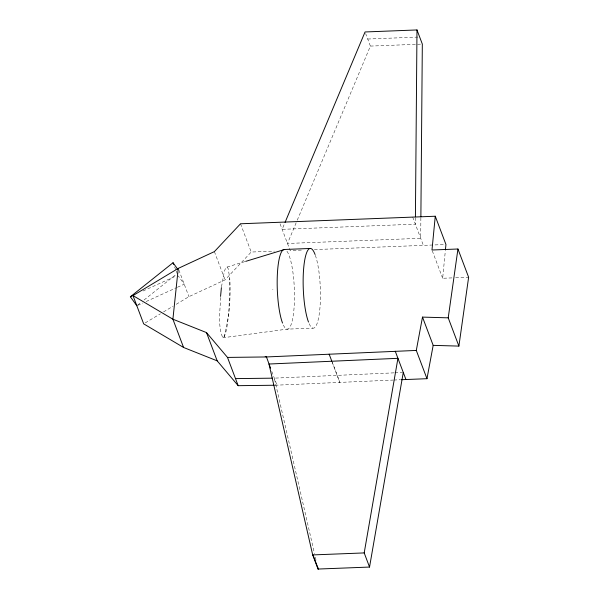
<?xml version="1.0" encoding="UTF-8"?>
<svg xmlns="http://www.w3.org/2000/svg" width="599" height="599" viewBox="0 0 599 599"><rect width="100%" height="100%" fill="white"/><g stroke="black" fill="none" stroke-linecap="round" stroke-linejoin="round"><path stroke-width="0.45" stroke-dasharray="3 2.25" d="M415.414 217.639L415.362 224.176L282.144 229.335L284.675 223.3M420.872 217.759L420.7 238.305L287.483 243.464L296.894 221.053M221.503 286.794L224.408 271.048L225.763 267.88L227.058 267.057L228.204 268.651L229.769 278.475L228.923 313.022L226.744 328.484L225.426 333.793L224.071 336.967L222.783 337.784C217.467 325.332 220.387 310.574 220.484 297.284M272.844 289.811L272.882 289.407M332.131 362.088L339.82 382.454L332.415 362.373M451.938 277.906L442.661 278.265L445.327 250.884M224.071 336.967C229.058 317.882 231.004 298.152 229.769 278.475M297.261 220.192L370.392 46.093L365.645 33.529M176.226 304.292L188.925 296.655L225.067 279.868L251.206 252.037L274.387 251.138M137.553 305.176L141.169 302.293M144.067 299.987L178.06 272.874M145.257 322.898L160.345 313.831M163.52 311.922L173.051 306.201M143.064 290.994L176.061 275.974M137.68 305.37L142.757 303.057M146.141 301.522L176.6 287.655M177.446 287.273L184.215 284.188L178.292 275.952M227.058 267.057L244.781 261.643M222.783 337.784L286.988 329.158L312.955 328.147M393.962 372.855L274.32 378.149L314.497 553.596M394.891 372.81L402.348 372.481M275.143 385.232L392.907 380.08M393.843 380.043L400.357 379.751M367.726 39.025L419.659 37.018M370.392 46.093L420.468 44.154M301.334 250.097L290.148 250.524L279.77 223.053M314.37 249.588L445.042 244.527M455.644 277.764L468.628 277.255M432.306 250.861L442.661 278.265M412.689 217.108L423.366 245.365M240.521 223.779L251.206 252.037M271.811 371.5L276.993 385.209M214.39 251.61L225.067 279.868M178.876 270.059L188.925 296.655M174.616 266.892L175.874 270.216M176.188 271.048L176.817 272.71M315.329 557.235L316.16 560.866M286.928 251.206A39.901 8.521 87.8 0 1 294.244 305.123A39.901 8.521 87.8 0 1 282.893 323.969M315.336 255.241A39.901 8.521 87.8 0 1 319.821 309.316A39.901 8.521 87.8 0 1 308.859 322.966"/><path stroke-width="0.9" d="M415.421 216.703L416.986 29.95L365.053 31.964L285.042 222.439M420.88 216.823L422.325 44.079L416.986 29.95M220.559 296.378L221.405 287.632M329.151 354.174L331.816 361.234M274.222 385.247L238.177 385.674L217.182 360.853L183.579 347.472L143.67 323.849L132.993 295.592L178.247 268.397L214.39 251.61L240.521 223.779L435.271 216.232L431.984 250.008L457.95 248.997L468.628 277.255L458.894 346.102L433.174 345.361L422.497 317.103L448.217 317.844L458.894 346.102M445.416 249.97L445.948 244.489L435.271 216.232M178.247 268.397L172.901 319.207L183.579 347.472M448.217 317.844L457.95 248.997M369.538 567.058L364.199 552.922L397.938 358.314L268.981 364.02L312.693 554.921L318.032 569.05L369.538 567.058L403.277 372.443M401.293 379.714L426.975 378.695L416.298 350.43L422.497 317.103M426.975 378.695L433.174 345.361M136.834 305.76L130.372 296.767L173.044 262.736L177.888 269.475M130.372 296.767L132.065 295.996M245.672 261.374L284.667 249.469L310.634 248.458M416.298 350.43L266.315 356.952L227.5 357.416L206.505 332.595L172.901 319.207L132.993 295.592M265.2 356.675L266.345 356.63L270.553 368.175M312.693 554.921L364.199 552.922M235.512 378.613L272.47 378.171M395.265 351.246L405.942 379.504M312.97 554.914L318.316 569.043M227.5 357.416L238.177 385.674M206.505 332.595L217.182 360.853M173.044 262.736L173.673 264.399M317.41 566.325L318.032 569.05M282.541 323.086A39.901 8.521 87.8 0 1 277.24 277.577A39.901 8.521 87.8 0 1 284.667 249.469M308.507 322.075A39.901 8.521 87.8 0 1 303.783 267.109A39.901 8.521 87.8 0 1 315.081 254.53"/></g></svg>
